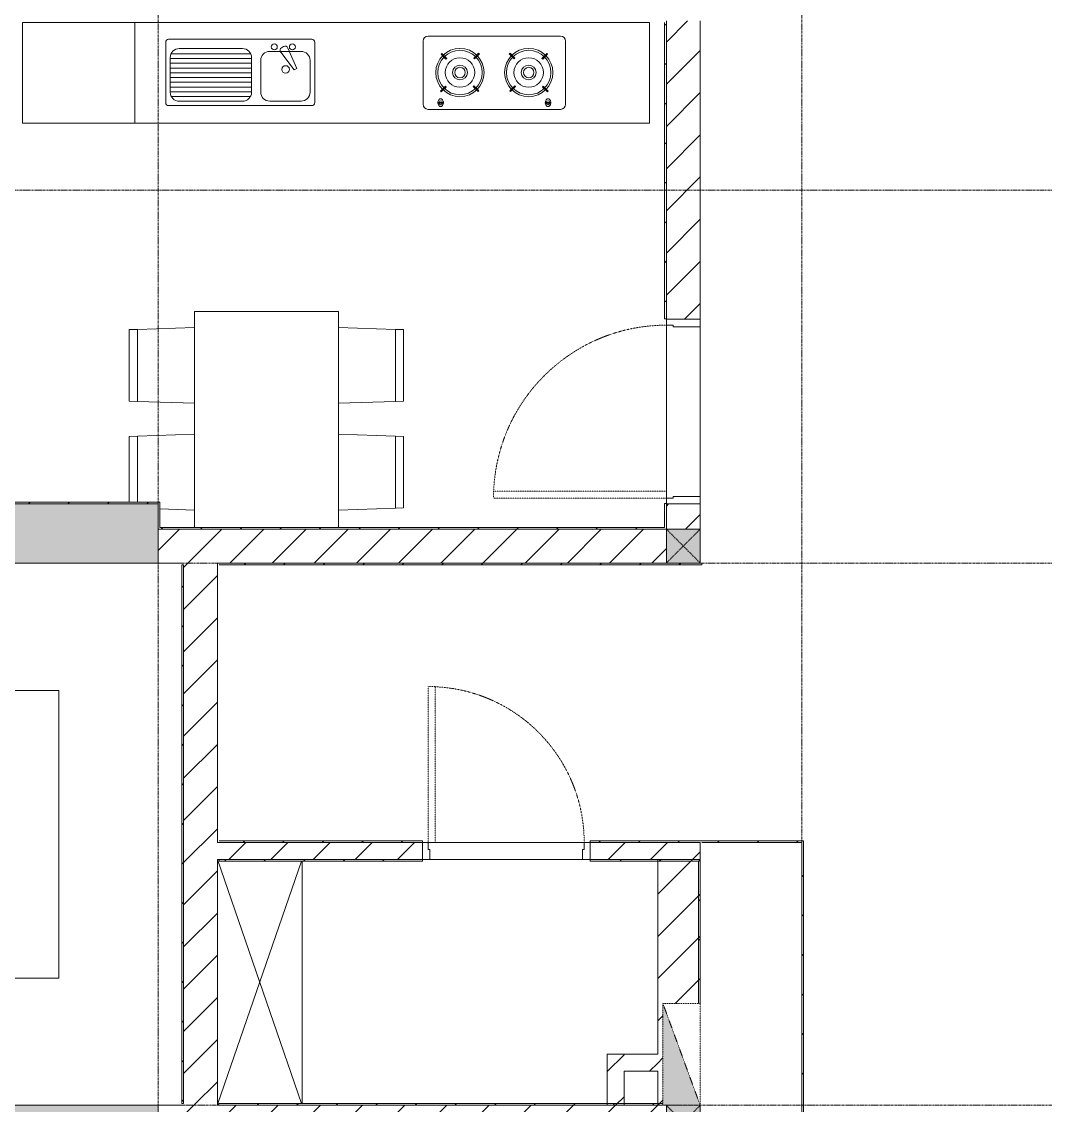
# Model space of a CAD drawing. Header units: millimetres. Extents: x 5356 to 209803, y -16346 to 109894.
# Drawn here: x 38048 to 44089, y 33837 to 40231 of the extents above; entities that cross this region are included whole.
import ezdxf

# ---------------------------------------------------------------- set-up
doc = ezdxf.new("R2010")
doc.units = ezdxf.units.MM
for name, pattern in [('Dash', [6, 3, -3]), ('Grid Line', [22.225, 12.7, -3.175, 3.175, -3.175]), ('NET VAN', [1.06, 0.53, -0.53])]:
    doc.linetypes.add(name, pattern=pattern)
for name, color, linetype, lineweight in [('0-1', 7, 'Continuous', 5), ('0-2', 9, 'Continuous', 9), ('A-DETL-GENF-2', 9, 'NET VAN', 9), ('A-DOOR', 31, 'Continuous', 9), ('A-DOOR-FRAM', 31, 'Continuous', 9), ('A-FLOR', 192, 'Continuous', 9), ('A-FLOR-1', 9, 'Continuous', 9), ('A-WALL', 113, 'Continuous', 9), ('A-WALL-3', 113, 'Continuous', 18), ('A-WALL-PATT-2', 9, 'Continuous', 9), ('A-WALL-PATT-3', 111, 'Continuous', 9), ('E-FIRE', 2, 'Continuous', 9), ('I-FURN', 30, 'Continuous', 9), ('I-FURN-1', 9, 'Continuous', 9), ('I-WALL-1', 253, 'Continuous', 18), ('I-WALL-3', 2, 'Continuous', 18), ('S-COLS', 52, 'Continuous', 9), ('S-COLS-1', 254, 'Continuous', 5), ('S-COLS-2', 253, 'Continuous', 18), ('S-COLS-3', 9, 'Continuous', 9), ('S-COLS-4', 52, 'Continuous', 18), ('S-COLS-5', 52, 'Dash', 9), ('S-COLS-HDLN', 52, 'Dash', 9), ('S-GRID-1', 1, 'Grid Line', 9), ('S-STRS', 31, 'Continuous', 9), ('S-STRS-ANNO', 31, 'Continuous', 9)]:
    doc.layers.add(name, color=color, linetype=linetype, lineweight=lineweight)
pattern_1 = [(45, (0, 0), (-116.6726, 116.6726), [])]
pattern_2 = [(45, (0, 0), (-124.4508, 124.4508), [])]

# ---------------------------------------------------------------- blocks, each defined once
blk = doc.blocks.new('NCV_TKTC_KET CAU_rvt-1-TKCS_MB ĐỊNH VỊ MỐC TỌA ĐỘ CÔNG TRÌNH')
at = {"layer": 'S-COLS-1'}
for points in [[(38643.4, 37036.9), (38852.6, 37036.9), (38852.6, 37386.9), (37552.6, 37386.9), (37552.6, 37036.9), (38038.2, 37036.9)], [(38852.6, 33486.9), (38852.6, 33836.9), (37552.6, 33836.9), (37552.6, 33486.9), (38643.4, 33486.9)]]:
    blk.add_hatch(color=256, dxfattribs=at).paths.add_polyline_path(points)
at = {"layer": 'A-FLOR-1'}
blk.add_line((39202.6, 35287.3), (39212.6, 35287.3), dxfattribs=at)
at = {"layer": 'S-COLS-2'}
for p, q in [((38852.6, 37386.9), (37552.6, 37386.9)), ((38852.6, 37036.9), (38852.6, 37386.9)), ((37552.6, 37036.9), (38852.6, 37036.9)), ((38852.6, 33836.9), (37552.6, 33836.9)), ((38852.6, 33486.9), (38852.6, 33836.9))]:
    blk.add_line(p, q, dxfattribs=at)
blk = doc.blocks.new('HE BEP A1 - HE BEP A 2-842831-TKCS_MB ĐỊNH VỊ MỐC TỌA ĐỘ CÔNG TRÌNH')
at = {"layer": 'I-FURN'}
for p, q in [((662.4, 594.4), (0, 594.4)), ((0, 594.4), (0, 0)), ((662.4, 0), (662.4, 594.4)), ((662.4, 594.4), (3700, 594.4)), ((662.4, 0), (662.4, 594.4)), ((3700, 594.4), (3700, 0)), ((3700, 594.4), (3700, 0)), ((3175.6, 513.2), (2394, 513.2)), ((844.9, 120.7), (844.9, 476.9)), ((862.4, 494.4), (1706.9, 494.4)), ((1541.1, 452.3), (1528.6, 445.1)), ((1724.4, 476.9), (1724.4, 120.7)), ((2364, 483.2), (2364, 111.2)), ((3205.6, 483.2), (3205.6, 111.2)), ((871.5, 386.8), (871.5, 182.3)), ((876.4, 408.9), (1346.8, 408.9)), ((1298.3, 440.1), (924.9, 440.1)), ((1351.6, 182.3), (1351.6, 386.8)), ((1644.4, 423.2), (1459, 423.2)), ((1602.7, 313.4), (1523.8, 418.4)), ((1566.6, 443.1), (1618.1, 322.3)), ((2474.5, 410.3), (2470.1, 405.9)), ((2470.1, 405.9), (2499.2, 376.7)), ((2503.6, 381.1), (2474.5, 410.3)), ((2692.1, 413), (2663, 383.9)), ((2663, 383.9), (2667.3, 379.5)), ((2667.3, 379.5), (2696.5, 408.6)), ((2696.5, 408.6), (2692.1, 413)), ((2873.2, 408.6), (2877.5, 413)), ((2902.3, 379.5), (2873.2, 408.6)), ((2877.5, 413), (2906.7, 383.9)), ((2906.7, 383.9), (2902.3, 379.5)), ((3066, 381.1), (3095.1, 410.3)), ((3099.5, 405.9), (3070.4, 376.7)), ((3095.1, 410.3), (3099.5, 405.9)), ((871.5, 380.9), (1351.6, 380.9)), ((871.5, 352.9), (1351.6, 352.9)), ((871.5, 324.9), (1351.6, 324.9)), ((1405.6, 369.9), (1405.6, 183.2)), ((1618.1, 322.3), (1602.7, 313.4)), ((1697.8, 183.2), (1697.8, 369.9)), ((2499.2, 376.7), (2503.6, 381.1)), ((3070.4, 376.7), (3066, 381.1)), ((871.5, 296.9), (1351.6, 296.9)), ((871.5, 268.9), (1351.6, 268.9)), ((871.5, 240.9), (1351.6, 240.9)), ((871.5, 212.9), (1351.6, 212.9)), ((2467.4, 188.3), (2496.5, 217.4)), ((2500.9, 213), (2471.8, 183.9)), ((2496.5, 217.4), (2500.9, 213)), ((2660.2, 215.8), (2664.6, 220.2)), ((2689.3, 186.7), (2660.2, 215.8)), ((2664.6, 220.2), (2693.7, 191.1)), ((2905, 220.2), (2875.9, 191.1)), ((2880.3, 186.7), (2909.4, 215.8)), ((2909.4, 215.8), (2905, 220.2)), ((3073.1, 217.4), (3068.7, 213)), ((3068.7, 213), (3097.9, 183.9)), ((3102.3, 188.3), (3073.1, 217.4)), ((871.5, 184.9), (1351.6, 184.9)), ((877.9, 156.9), (1345.2, 156.9)), ((924.9, 128.9), (1298.3, 128.9)), ((1459, 129.9), (1644.4, 129.9)), ((2471.8, 183.9), (2467.4, 188.3)), ((2693.7, 191.1), (2689.3, 186.7)), ((2875.9, 191.1), (2880.3, 186.7)), ((3097.9, 183.9), (3102.3, 188.3)), ((1706.9, 103.2), (862.4, 103.2)), ((3175.6, 81.2), (2394, 81.2)), ((2451.6, 122.3), (2451.6, 118.3)), ((2484.1, 122.3), (2451.6, 122.3)), ((2451.6, 118.3), (2484.1, 118.3)), ((2484.1, 118.3), (2484.1, 122.3)), ((3085.5, 118.3), (3085.5, 122.3)), ((3085.5, 122.3), (3118, 122.3)), ((3118, 118.3), (3085.5, 118.3)), ((3118, 122.3), (3118, 118.3)), ((0, 0), (662.4, 0)), ((3700, 0), (662.4, 0))]:
    blk.add_line(p, q, dxfattribs=at)
for centre, radius in [((1485.9, 449.9), 17.8), ((1592.6, 449.9), 17.8), ((2581.9, 298.5), 142.6), ((2581.9, 298.5), 131.3), ((2581.9, 298.5), 87.2), ((2987.7, 298.5), 142.6), ((2987.7, 298.5), 131.3), ((2987.7, 298.5), 87.2), ((1552.8, 316.6), 22.2), ((2581.9, 298.5), 43.6), ((2581.9, 298.5), 30.9), ((2987.7, 298.5), 43.6), ((2987.7, 298.5), 30.9)]:
    blk.add_circle(centre, radius, dxfattribs=at)
for centre, radius, start, end in [((2394, 483.2), 30, 90, 180), ((3175.6, 483.2), 30, 360, 90), ((862.4, 476.9), 17.5, 90, 180), ((1549.9, 436.9), 17.8, 20.53791, 119.9521), ((1706.9, 476.9), 17.5, 0, 90), ((924.9, 386.8), 53.3, 90, 180), ((1298.3, 386.8), 53.3, 360, 90), ((1459, 369.9), 53.3, 90, 180), ((1537.5, 429.7), 17.8, 119.9521, 219.46175), ((1644.4, 369.9), 53.3, 360, 90), ((924.9, 182.3), 53.3, 180, 270), ((1298.3, 182.3), 53.3, 270, 360), ((1459, 183.2), 53.3, 180, 270), ((1644.4, 183.2), 53.3, 270, 360), ((2485.1, 120.7), 33.5, 163.94189, 180), ((2476.6, 123.1), 24.7, 145.20397, 163.94189), ((2467.8, 120.3), 11.6, 9.9102, 170.0898), ((2471.3, 126.9), 18.1, 120.79762, 145.20397), ((2467.9, 132.6), 11.5, 90, 120.79762), ((2467.9, 132.6), 11.5, 59.20238, 90), ((2464.5, 126.9), 18.1, 34.79603, 59.20238), ((2459.1, 123.1), 24.7, 16.05811, 34.79603), ((2450.6, 120.7), 33.5, 0, 16.05811), ((3119, 120.7), 33.5, 163.94189, 180), ((3110.5, 123.1), 24.7, 145.20397, 163.94189), ((3105.2, 126.9), 18.1, 120.79762, 145.20397), ((3101.8, 120.3), 11.6, 9.9102, 170.0898), ((3101.8, 132.6), 11.5, 90, 120.79762), ((3101.8, 132.6), 11.5, 59.20238, 90), ((3098.4, 126.9), 18.1, 34.79603, 59.20238), ((3093, 123.1), 24.7, 16.05811, 34.79603), ((3084.5, 120.7), 33.5, 0, 16.05811), ((862.4, 120.7), 17.5, 180, 270), ((1706.9, 120.7), 17.5, 270, 360), ((2394, 111.2), 30, 180, 270), ((2485.1, 120.7), 33.5, 180, 196.05811), ((2476.6, 118.2), 24.7, 196.05811, 214.79603), ((2467.8, 120.3), 11.6, 189.71775, 350.28225), ((2471.3, 114.5), 18.1, 214.79603, 239.20238), ((2467.9, 108.8), 11.5, 239.20238, 270), ((2467.9, 108.8), 11.5, 270, 300.79762), ((2464.5, 114.5), 18.1, 300.79762, 325.20397), ((2459.1, 118.2), 24.7, 325.20397, 343.94189), ((2450.6, 120.7), 33.5, 343.94189, 0), ((3119, 120.7), 33.5, 180, 196.05811), ((3110.5, 118.2), 24.7, 196.05811, 214.79603), ((3105.2, 114.5), 18.1, 214.79603, 239.20238), ((3101.8, 120.3), 11.6, 189.71775, 350.28225), ((3101.8, 108.8), 11.5, 239.20238, 270), ((3101.8, 108.8), 11.5, 270, 300.79762), ((3098.4, 114.5), 18.1, 300.79762, 325.20397), ((3093, 118.2), 24.7, 325.20397, 343.94189), ((3084.5, 120.7), 33.5, 343.94189, 0), ((3175.6, 111.2), 30, 270, 0)]:
    blk.add_arc(centre, radius, start, end, dxfattribs=at)
at = {"layer": 'I-FURN-1'}
for p, q in [((3700, 594.4), (0, 594.4)), ((0, 594.4), (0, 0)), ((3700, 0), (3700, 594.4)), ((0, 0), (3700, 0))]:
    blk.add_line(p, q, dxfattribs=at)
blk = doc.blocks.new('RES_BAN AN 1 - RES_BAN AN 1-V112-TKCS_MB ĐỊNH VỊ MỐC TỌA ĐỘ CÔNG TRÌNH')
at = {"layer": 'I-FURN-1'}
for p, q in [((-425, 1275), (425, 1275)), ((-425, 0), (-425, 1275)), ((425, 1275), (425, 0)), ((-761.9, 1168.8), (-809.6, 1167.2)), ((-809.6, 1167.2), (-809.6, 745.3)), ((-425, 1180), (-761.9, 1168.8)), ((-761.9, 1168.8), (-761.9, 743.8)), ((-761.9, 743.8), (-761.9, 1168.8)), ((-425, 732.5), (-425, 1180)), ((425, 1180), (761.9, 1168.8)), ((425, 732.5), (425, 1180)), ((761.9, 1168.8), (761.9, 743.8)), ((761.9, 1168.8), (761.9, 743.8)), ((809.6, 1167.2), (761.9, 1168.8)), ((809.6, 745.3), (809.6, 1167.2)), ((-809.6, 745.3), (-761.9, 743.8)), ((-761.9, 743.8), (-425, 732.5)), ((761.9, 743.8), (425, 732.5)), ((761.9, 743.8), (809.6, 745.3)), ((-809.6, 536.9), (-761.9, 538.5)), ((-809.6, 150), (-809.6, 536.9)), ((-425, 549.7), (-761.9, 538.5)), ((-761.9, 538.5), (-761.9, 150)), ((-761.9, 538.5), (-761.9, 150)), ((-425, 102.3), (-425, 549.7)), ((425, 549.7), (761.9, 538.5)), ((425, 102.3), (425, 549.7)), ((761.9, 538.5), (761.9, 113.5)), ((761.9, 538.5), (809.6, 536.9)), ((761.9, 113.5), (761.9, 538.5)), ((809.6, 536.9), (809.6, 115.1)), ((-630, 109.1), (-425, 102.3)), ((761.9, 113.5), (425, 102.3)), ((809.6, 115.1), (761.9, 113.5))]:
    blk.add_line(p, q, dxfattribs=at)
blk = doc.blocks.new('NCV_TKTC_TANG 1_rvt-1-TKCS_MB ĐỊNH VỊ MỐC TỌA ĐỘ CÔNG TRÌNH')
at = {"layer": 'A-WALL-PATT-2'}
h = blk.add_hatch(dxfattribs=at)
h.set_pattern_fill('FP_3', color=256, style=0, pattern_type=2)
h.set_pattern_definition(pattern_1)
h.paths.add_polyline_path([(41842.6, 37236.9), (41852.6, 37236.9), (41852.6, 37387.8), (41842.6, 37387.8), (41842.6, 37246.9)])
h.paths.add_polyline_path([(41842.6, 38477.8), (41852.6, 38477.8), (41852.6, 40236.9), (41842.6, 40236.9), (41842.6, 38884.4)])
h = blk.add_hatch(dxfattribs=at)
h.set_pattern_fill('FP_3', color=256, style=0, pattern_type=2)
h.set_pattern_definition(pattern_1)
h.paths.add_polyline_path([(38862.6, 37386.9), (38862.6, 37396.9), (37552.6, 37396.9), (37552.6, 37386.9), (38852.6, 37386.9)])
h = blk.add_hatch(dxfattribs=at)
h.set_pattern_fill('FP_3', color=256, style=0, pattern_type=2)
h.set_pattern_definition(pattern_1)
h.paths.add_polyline_path([(38862.6, 37236.9), (41842.6, 37236.9), (41842.6, 37246.9), (38862.6, 37246.9)])
at = {"layer": 'A-FLOR-1'}
for p, q in [((41852.6, 37387.8), (41852.6, 38477.8)), ((41852.6, 38477.8), (41852.6, 37387.8)), ((42052.6, 37430.3), (42052.6, 38430.3))]:
    blk.add_line(p, q, dxfattribs=at)
at = {"layer": 'I-WALL-1'}
for p, q in [((41842.6, 40226.9), (41842.6, 38477.8)), ((41852.6, 38477.8), (41852.6, 40236.9)), ((41842.6, 38477.8), (41852.6, 38477.8)), ((38862.6, 37396.9), (37552.6, 37396.9)), ((37552.6, 37386.9), (38852.6, 37386.9)), ((38852.6, 37386.9), (38852.6, 37236.9)), ((38862.6, 37386.9), (38862.6, 37396.9)), ((38862.6, 37246.9), (38862.6, 37386.9)), ((41852.6, 37387.8), (41842.6, 37387.8)), ((41842.6, 37387.8), (41842.6, 37246.9)), ((41852.6, 37236.9), (41852.6, 37387.8)), ((38852.6, 37236.9), (38862.6, 37236.9)), ((41842.6, 37246.9), (38862.6, 37246.9)), ((38862.6, 37236.9), (41842.6, 37236.9)), ((41842.6, 37236.9), (41852.6, 37236.9))]:
    blk.add_line(p, q, dxfattribs=at)
at = {"layer": 'I-FURN-1'}
for name, p in [('HE BEP A1 - HE BEP A 2-842831-TKCS_MB ĐỊNH VỊ MỐC TỌA ĐỘ CÔNG TRÌNH', (38052.6, 39632.6)), ('RES_BAN AN 1 - RES_BAN AN 1-V112-TKCS_MB ĐỊNH VỊ MỐC TỌA ĐỘ CÔNG TRÌNH', (39492.6, 37246.9))]:
    blk.add_blockref(name, p, dxfattribs=at)
blk = doc.blocks.new('G1_SOF - BO TRU - 200x200-3050151-TKCS_MB ĐỊNH VỊ MỐC TỌA ĐỘ CÔNG TRÌNH')
at = {"layer": 'S-COLS-HDLN'}
for p, q in [((-100, 100), (100, -100)), ((100, 100), (-100, -100))]:
    blk.add_line(p, q, dxfattribs=at)
blk = doc.blocks.new('FD_05 - FD_05-1000x2200mm-835433-TKCS_MB ĐỊNH VỊ MỐC TỌA ĐỘ CÔNG TRÌNH')
at = {"layer": 'A-DETL-GENF-2'}
for p, q in [((510, -100), (470, -100)), ((470, -100), (470, -1120)), ((510, -1120), (510, -100)), ((470, -1120), (510, -1120))]:
    blk.add_line(p, q, dxfattribs=at)
blk.add_arc((510, -100), 1020, 180, 267.75253, dxfattribs=at)
at = {"layer": 'A-DOOR-FRAM'}
for p, q in [((-545, 100), (-500, 100)), ((-545, -100), (-545, 100)), ((-500, 100), (-500, -60)), ((500, 100), (545, 100)), ((500, -60), (500, 100)), ((545, 100), (545, -100)), ((-500, -60), (-510, -60)), ((-510, -60), (-510, -100)), ((510, -60), (500, -60)), ((510, -100), (510, -60)), ((-510, -100), (-545, -100)), ((545, -100), (510, -100))]:
    blk.add_line(p, q, dxfattribs=at)
blk = doc.blocks.new('FD_02 - FD_03 - FD_03-KY THUAT-900x2200mm-801877-TKCS_MB ĐỊNH VỊ MỐC TỌA ĐỘ CÔNG TRÌNH')
at = {"layer": 'A-DETL-GENF-2'}
for p, q in [((460, -50), (420, -50)), ((420, -50), (420, -970)), ((460, -970), (460, -50)), ((420, -970), (460, -970))]:
    blk.add_line(p, q, dxfattribs=at)
blk.add_arc((460, -50), 920, 180, 267.50809, dxfattribs=at)
at = {"layer": 'A-DOOR-FRAM'}
for p, q in [((-495, 50), (-450, 50)), ((-495, -50), (-495, 50)), ((-450, 50), (-450, -10)), ((450, 50), (495, 50)), ((450, -10), (450, 50)), ((495, 50), (495, -50)), ((-460, -50), (-495, -50)), ((-450, -10), (-460, -10)), ((-460, -10), (-460, -50)), ((460, -10), (450, -10)), ((460, -50), (460, -10)), ((495, -50), (460, -50))]:
    blk.add_line(p, q, dxfattribs=at)
blk = doc.blocks.new('40_HY_FIX_FS-FH_FHR_R19_Scale 1_300 - FH _ FHR-4760871-TKCS_MB ĐỊNH VỊ MỐC TỌA ĐỘ CÔNG TRÌNH')
at = {"layer": 'E-FIRE'}
blk.add_hatch(color=256, dxfattribs=at).paths.add_polyline_path([(300, -100), (300, 120), (-300, -100), (183.8, -100)])
at = {"layer": 'A-DETL-GENF-2'}
for p, q in [((300, 120), (-300, -100)), ((-300, 120), (-300, -100)), ((300, 120), (-300, 120)), ((300, -100), (300, 120)), ((300, -100), (300, 120)), ((-300, -100), (300, -100)), ((-300, -100), (300, -100))]:
    blk.add_line(p, q, dxfattribs=at)
blk = doc.blocks.new('G1_SOF - BO TRU - 200x200-V354-TKCS_MB ĐỊNH VỊ MỐC TỌA ĐỘ CÔNG TRÌNH')
at = {"layer": 'S-COLS-3'}
blk.add_hatch(color=256, dxfattribs=at).paths.add_polyline_path([(100, -100), (100, 100), (-100, 100), (-100, -100)])
at = {"layer": 'S-COLS-4'}
for p, q in [((-100, 100), (-100, -100)), ((100, -100), (100, 100)), ((-100, -100), (100, -100))]:
    blk.add_line(p, q, dxfattribs=at)
at = {"layer": 'S-COLS-HDLN'}
for p, q in [((100, 100), (-100, -100)), ((-100, 100), (100, -100))]:
    blk.add_line(p, q, dxfattribs=at)

msp = doc.modelspace()

# ---------------------------------------------------------------- hatches: boundary and pattern name
at = {"layer": 'A-WALL-PATT-3'}
h = msp.add_hatch(dxfattribs=at)
h.set_pattern_fill('FP_1', color=256, style=0, pattern_type=2)
h.set_pattern_definition(pattern_2)
h.paths.add_polyline_path([(41852.6, 37236.9), (42052.6, 37236.9), (42052.6, 37385.3), (41852.6, 37385.3)])
h.paths.add_polyline_path([(41852.6, 38475.3), (42052.6, 38475.3), (42052.6, 40235.3), (41852.6, 40235.3), (41852.6, 38884.4)])
h.paths.add_polyline_path([(42052.6, 40435.3), (42052.6, 41286.9), (41852.6, 41286.9), (41852.6, 40435.3)])
h = msp.add_hatch(dxfattribs=at)
h.set_pattern_fill('FP_1', color=256, style=0, pattern_type=2)
h.set_pattern_definition(pattern_2)
h.paths.add_polyline_path([(41669.5, 37036.9), (41852.6, 37036.9), (41852.6, 37236.9), (38852.6, 37236.9), (38852.6, 37036.9), (39248.6, 37036.9)])
h = msp.add_hatch(dxfattribs=at)
h.set_pattern_fill('FP_8', color=256, style=0, pattern_type=2)
h.set_pattern_definition(pattern_1)
h.paths.add_polyline_path([(39002.6, 33846.9), (39002.6, 37026.9), (38992.6, 37026.9), (38992.6, 33846.9)])
h = msp.add_hatch(dxfattribs=at)
h.set_pattern_fill('FP_1', color=256, style=0, pattern_type=2)
h.set_pattern_definition(pattern_2)
h.paths.add_polyline_path([(39202.6, 33836.9), (39202.6, 37036.9), (39002.6, 37036.9), (39002.6, 33836.9)])
h = msp.add_hatch(dxfattribs=at)
h.set_pattern_fill('FP_8', color=256, style=0, pattern_type=2)
h.set_pattern_definition(pattern_1)
h.paths.add_polyline_path([(41669.5, 37026.9), (42062.6, 37026.9), (42062.6, 37036.9), (39212.6, 37036.9), (39212.6, 37026.9), (39248.6, 37026.9)])
h = msp.add_hatch(dxfattribs=at)
h.set_pattern_fill('FP_8', color=256, style=0, pattern_type=2)
h.set_pattern_definition(pattern_1)
h.paths.add_polyline_path([(42062.6, 35387.4), (42652.6, 35387.4), (42652.6, 35397.4), (41402.6, 35397.4), (41402.6, 35387.4), (42052.6, 35387.4)])
h.paths.add_polyline_path([(39248.6, 35387.4), (40412.6, 35387.4), (40412.6, 35397.4), (39202.6, 35397.4), (39202.6, 35387.4)])
h = msp.add_hatch(dxfattribs=at)
h.set_pattern_fill('FP_1', color=256, style=0, pattern_type=2)
h.set_pattern_definition(pattern_2)
h.paths.add_polyline_path([(41402.6, 35287.4), (42052.6, 35287.4), (42052.6, 35387.4), (41402.6, 35387.4), (41402.6, 35347.4)])
h.paths.add_polyline_path([(40412.6, 35287.4), (40412.6, 35387.4), (39202.6, 35387.4), (39202.6, 35287.4), (39248.6, 35287.4)])
h = msp.add_hatch(dxfattribs=at)
h.set_pattern_fill('FP_8', color=256, style=0, pattern_type=2)
h.set_pattern_definition(pattern_1)
h.paths.add_polyline_path([(42662.6, 33636.9), (42662.6, 35397.4), (42652.6, 35397.4), (42652.6, 33636.9)])
h = msp.add_hatch(dxfattribs=at)
h.set_pattern_fill('FP_8', color=256, style=0, pattern_type=2)
h.set_pattern_definition(pattern_1)
h.paths.add_polyline_path([(40406.7, 35277.4), (40412.6, 35277.4), (40412.6, 35287.4), (39212.6, 35287.4), (39212.6, 35277.4), (39248.6, 35277.4)])
h.paths.add_polyline_path([(42042.6, 35277.4), (42042.6, 35287.4), (41402.6, 35287.4), (41402.6, 35277.4), (41669.5, 35277.4)])
h = msp.add_hatch(dxfattribs=at)
h.set_pattern_fill('FP_1', color=256, style=0, pattern_type=2)
h.set_pattern_definition(pattern_2)
h.paths.add_polyline_path([(41832.6, 33836.9), (41832.6, 34436.9), (42052.6, 34436.9), (42052.6, 35287.4), (41802.6, 35287.4), (41802.6, 33836.9)])
h = msp.add_hatch(dxfattribs=at)
h.set_pattern_fill('FP_8', color=256, style=0, pattern_type=2)
h.set_pattern_definition(pattern_1)
h.paths.add_polyline_path([(42052.6, 34436.9), (42052.6, 35287.4), (42042.6, 35287.4), (42042.6, 34436.9), (42046.7, 34436.9)])
h = msp.add_hatch(dxfattribs=at)
h.set_pattern_fill('FP_1', color=256, style=0, pattern_type=2)
h.set_pattern_definition(pattern_2)
h.paths.add_polyline_path([(41602.7, 33836.9), (41602.7, 34138.1), (41502.7, 34138.1), (41502.7, 33836.9)])
h = msp.add_hatch(dxfattribs=at)
h.set_pattern_fill('FP_1', color=256, style=0, pattern_type=2)
h.set_pattern_definition(pattern_2)
h.paths.add_polyline_path([(41602.7, 34038.1), (41802.6, 34038.1), (41802.6, 34138.1), (41602.7, 34138.1)])
h = msp.add_hatch(dxfattribs=at)
h.set_pattern_fill('FP_1', color=256, style=0, pattern_type=2)
h.set_pattern_definition(pattern_2)
h.paths.add_polyline_path([(41852.6, 33636.9), (41852.6, 33836.9), (38852.6, 33836.9), (38852.6, 33636.9), (41669.5, 33636.9)])
h = msp.add_hatch(dxfattribs=at)
h.set_pattern_fill('FP_8', color=256, style=0, pattern_type=2)
h.set_pattern_definition(pattern_1)
h.paths.add_polyline_path([(39248.6, 33836.9), (41832.6, 33837.7), (41832.6, 33846.9), (39202.6, 33846.9), (39202.6, 33836.9)])
at = {"layer": 'S-COLS-1'}
msp.add_hatch(color=256, dxfattribs=at).paths.add_polyline_path([(41852.6, 37036.9), (42052.6, 37036.9), (42052.6, 37236.9), (41852.6, 37236.9)])

# ---------------------------------------------------------------- linework, layer by layer
at = {"layer": '0-2'}
for p, q in [((39202.6, 35287.3), (39699.2, 33846.9)), ((39699.1, 35277.4), (39205.9, 33846.9))]:
    msp.add_line(p, q, dxfattribs=at)
at = {"layer": 'A-FLOR'}
for p, q in [((39212.6, 37035.3), (39202.6, 37035.3)), ((39702.6, 35277.4), (39702.6, 33846.9)), ((41402.6, 35287.3), (40412.6, 35287.3))]:
    msp.add_line(p, q, dxfattribs=at)
at = {"layer": 'A-WALL'}
for p, q in [((42052.6, 38475.3), (42052.6, 40235.3)), ((41852.6, 37420.3), (41852.6, 38440.3)), ((42052.6, 38430.3), (42052.6, 37430.3)), ((42052.6, 37236.9), (42052.6, 37385.3)), ((41852.6, 37036.9), (41852.6, 37236.9)), ((41852.6, 37236.9), (42052.6, 37236.9)), ((38852.6, 37036.9), (39002.6, 37036.9)), ((39212.6, 37036.9), (41852.6, 37036.9)), ((39202.6, 35397.4), (39202.6, 35387.4)), ((40412.6, 35387.4), (39202.6, 35387.4)), ((40447.6, 35387.4), (41367.6, 35387.4)), ((42052.6, 35387.4), (41402.6, 35387.4)), ((42052.6, 35287.4), (42052.6, 35387.4)), ((39202.6, 33836.9), (39202.6, 35287.4)), ((39212.6, 35287.4), (40412.6, 35287.4)), ((41357.6, 35287.4), (40457.6, 35287.4)), ((42052.6, 35287.4), (41402.6, 35287.4)), ((39002.6, 33836.9), (38852.6, 33836.9))]:
    msp.add_line(p, q, dxfattribs=at)
at = {"layer": 'A-WALL-3'}
for p, q in [((41852.6, 40235.3), (41852.6, 38475.3)), ((41852.6, 37385.3), (41852.6, 37236.9)), ((41852.6, 37236.9), (38852.6, 37236.9)), ((38852.6, 37236.9), (38852.6, 37036.9)), ((39002.6, 37026.9), (39002.6, 33846.9)), ((39202.6, 35397.4), (39202.6, 37036.9)), ((41802.6, 35287.4), (41802.6, 34138.1)), ((42052.6, 34436.9), (42052.6, 35287.4)), ((41502.7, 34138.1), (41502.7, 33836.9)), ((41802.6, 34138.1), (41502.7, 34138.1)), ((41602.7, 33836.9), (41602.7, 34038.1)), ((41602.7, 34038.1), (41802.6, 34038.1)), ((41802.6, 34038.1), (41802.6, 33836.9)), ((38852.6, 33836.9), (38852.6, 33636.9)), ((41852.6, 33485.3), (41852.6, 33836.9))]:
    msp.add_line(p, q, dxfattribs=at)
at = {"layer": 'I-WALL-3'}
for p, q in [((39002.6, 37026.9), (38992.6, 37026.9)), ((38992.6, 37026.9), (38992.6, 33846.9)), ((39212.6, 37026.9), (42062.6, 37026.9)), ((42052.6, 37036.9), (41852.6, 37036.9)), ((42062.6, 37026.9), (42062.6, 37036.9)), ((40412.6, 35397.4), (39212.6, 35397.4)), ((40412.6, 35387.4), (40412.6, 35397.4)), ((42662.6, 35397.4), (41402.6, 35397.4)), ((41402.6, 35397.4), (41402.6, 35387.4)), ((42062.6, 35387.4), (42652.6, 35387.4)), ((42652.6, 35387.4), (42652.6, 33636.9)), ((42662.6, 33626.9), (42662.6, 35397.4)), ((39212.6, 35287.4), (39212.6, 35277.4)), ((39212.6, 35277.4), (40412.6, 35277.4)), ((40412.6, 35277.4), (40412.6, 35287.4)), ((41402.6, 35287.4), (41402.6, 35277.4)), ((41402.6, 35277.4), (42042.6, 35277.4)), ((42042.6, 35277.4), (42042.6, 34436.9)), ((38992.6, 33846.9), (39002.6, 33846.9)), ((39202.6, 33836.9), (41832.6, 33836.9)), ((41832.6, 33846.9), (39212.6, 33846.9))]:
    msp.add_line(p, q, dxfattribs=at)
at = {"layer": 'S-COLS'}
for p, q in [((42052.6, 37236.9), (41852.6, 37236.9)), ((41852.6, 37236.9), (41852.6, 37036.9))]:
    msp.add_line(p, q, dxfattribs=at)
at = {"layer": 'S-COLS-4'}
for p, q in [((42052.6, 37036.9), (42052.6, 37236.9)), ((41852.6, 37036.9), (42052.6, 37036.9))]:
    msp.add_line(p, q, dxfattribs=at)
at = {"layer": 'S-GRID-1'}
for p, q in [((38852.6, 20960.6), (38852.6, 80482.7)), ((42652.6, 20960.6), (42652.6, 80482.7)), ((131551.8, 39236.9), (29351.8, 39236.9)), ((131551.8, 37036.9), (29351.8, 37036.9)), ((128757.8, 33836.9), (32145.8, 33836.9))]:
    msp.add_line(p, q, dxfattribs=at)
at = {"layer": 'S-STRS'}
msp.add_line((39002.6, 37035.6), (37532.6, 37035.6), dxfattribs=at)
at = {"layer": 'S-STRS-ANNO'}
for p, q in [((38267.6, 36285.6), (37532.6, 36285.6)), ((38267.6, 34586.9), (38267.6, 36285.6)), ((37532.6, 34586.9), (38267.6, 34586.9))]:
    msp.add_line(p, q, dxfattribs=at)

# ---------------------------------------------------------------- block references
at = {"layer": '0-1'}
for name in ['NCV_TKTC_KET CAU_rvt-1-TKCS_MB ĐỊNH VỊ MỐC TỌA ĐỘ CÔNG TRÌNH', 'NCV_TKTC_TANG 1_rvt-1-TKCS_MB ĐỊNH VỊ MỐC TỌA ĐỘ CÔNG TRÌNH']:
    msp.add_blockref(name, (0, 0), dxfattribs=at)
at = {"layer": 'A-DOOR'}
for name, p, rotation in [('FD_05 - FD_05-1000x2200mm-835433-TKCS_MB ĐỊNH VỊ MỐC TỌA ĐỘ CÔNG TRÌNH', (41952.6, 37930.3), 269.9999999999999), ('FD_02 - FD_03 - FD_03-KY THUAT-900x2200mm-801877-TKCS_MB ĐỊNH VỊ MỐC TỌA ĐỘ CÔNG TRÌNH', (40907.6, 35337.4), 180)]:
    msp.add_blockref(name, p, dxfattribs=dict(at, rotation=rotation))
at = {"layer": 'E-FIRE', "rotation": 269.9999999999998}
msp.add_blockref('40_HY_FIX_FS-FH_FHR_R19_Scale 1_300 - FH _ FHR-4760871-TKCS_MB ĐỊNH VỊ MỐC TỌA ĐỘ CÔNG TRÌNH', (41932.6, 34136.9), dxfattribs=at)
at = {"layer": 'S-COLS'}
msp.add_blockref('G1_SOF - BO TRU - 200x200-V354-TKCS_MB ĐỊNH VỊ MỐC TỌA ĐỘ CÔNG TRÌNH', (41952.6, 33736.9), dxfattribs=at)
at = {"layer": 'S-COLS-5'}
msp.add_blockref('G1_SOF - BO TRU - 200x200-3050151-TKCS_MB ĐỊNH VỊ MỐC TỌA ĐỘ CÔNG TRÌNH', (41952.6, 37136.9), dxfattribs=at)

doc.saveas('drawing.dxf')
